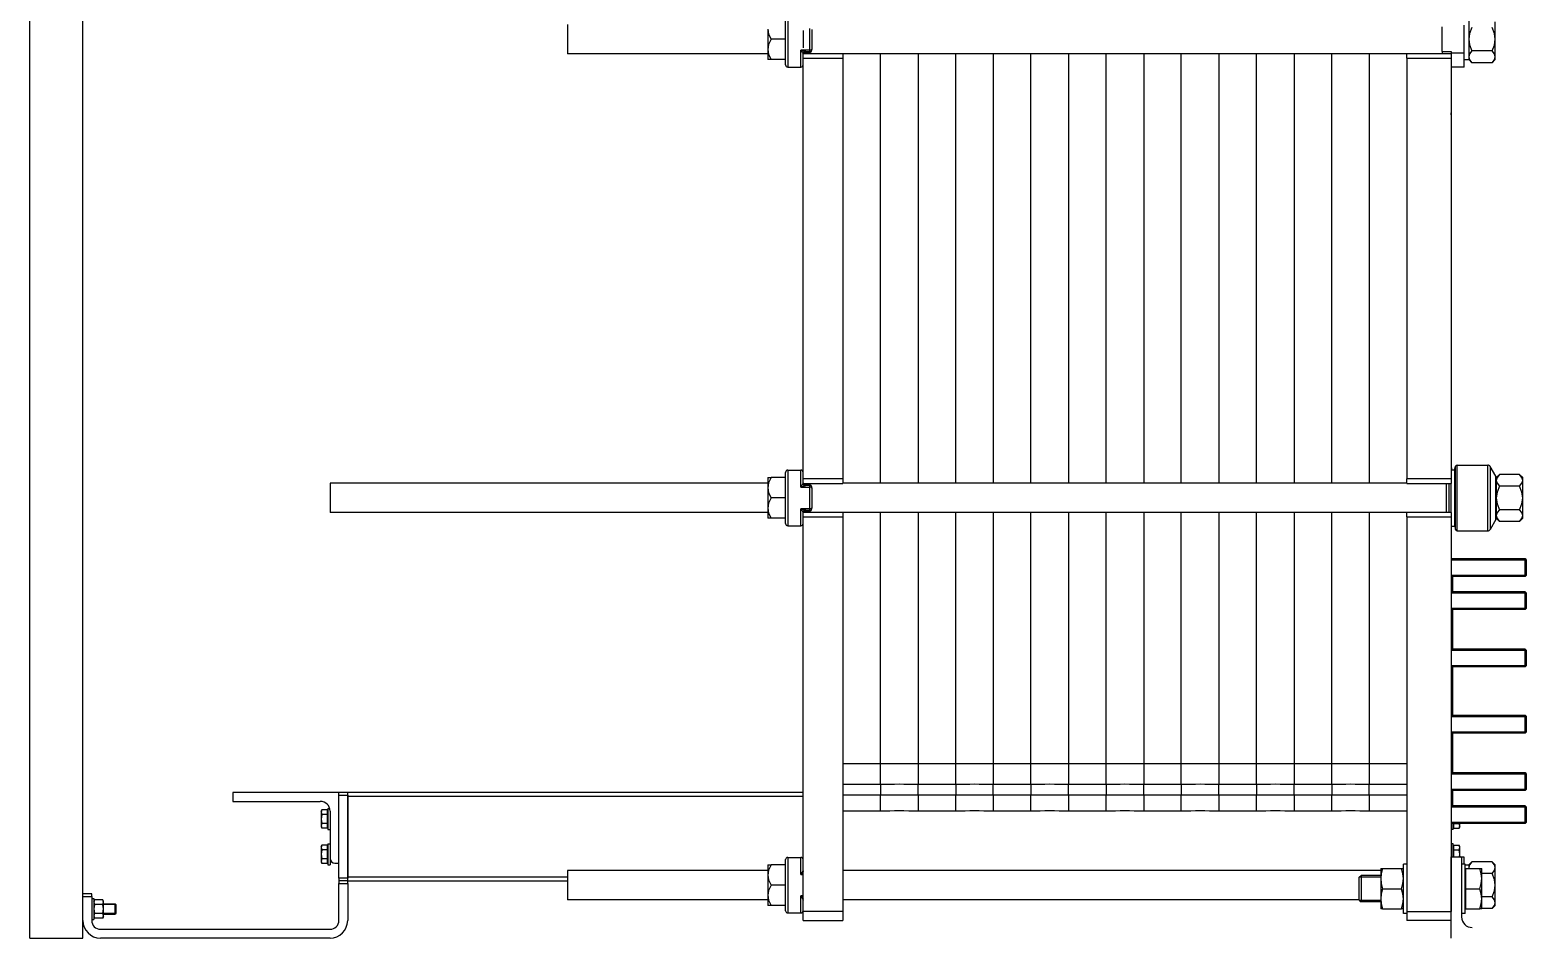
# Model space of a CAD drawing. Extents: x -181672 to 290600, y -29000 to 395522.
# Drawn here: x -168332 to -166637, y 26102 to 27131 of the extents above; entities that cross this region are included whole.
import ezdxf

# ---------------------------------------------------------------- set-up
doc = ezdxf.new("R2010")
doc.units = 0
doc.header["$LTSCALE"] = 10
doc.linetypes.add('XFM7P20PCW$0$CHAIN', pattern=[0.3543, 0.2362, -0.0295, 0.0591, -0.0295])

# ---------------------------------------------------------------- blocks, each defined once
blk = doc.blocks.new('XFM7P20PCW$0$A$C5a31e6e3')
for p, q in [((0, 0), (0, 2057)), ((60, 0), (60, 2057)), ((609, 1035.7), (609, 1002.3)), ((856, 990), (856, 1048)), ((858.5, 1050.5), (858.5, 987.5)), ((1625, 1003.1), (1625, 1034.9)), ((1630, 1042), (1630, 996)), ((1630, 1038.9), (1630, 1019)), ((1660, 1019), (1660, 1038.9)), ((836, 1030.5), (836, 1007.5)), ((856, 1019), (839.6, 1019)), ((883.5, 1006.8), (883.5, 1031.2)), ((886, 1030.2), (886, 1007.8)), ((1600, 1005), (1600, 1033)), ((1630, 1019), (1630, 999.1)), ((1660, 999.1), (1660, 1019)), ((836, 1002.3), (609, 1002.3)), ((836, 1007.5), (836, 996)), ((883.5, 1006.8), (873.5, 1006.8)), ((873.5, 987.5), (873.5, 1006.8)), ((875.8, 1002.7), (876, 1002)), ((876, 997.5), (876, 1002.5)), ((921, 1002.5), (876, 1002.5)), ((878.5, 1005), (883.5, 1005)), ((879, 1004), (879, 1005)), ((879, 1004), (879, 1002.5)), ((879, 1004), (883.5, 1004)), ((883.5, 1005), (883.5, 1006.8)), ((883.5, 1004), (883.5, 1005)), ((883.5, 1002.5), (883.5, 1004)), ((886, 1007.8), (886, 1007.5)), ((921, 1002.5), (921, 997.5)), ((1560, 1002.3), (921, 1002.3)), ((963.6, 515.7), (963.6, 1002.3)), ((1006.2, 1002.3), (1006.2, 515.7)), ((1048.8, 515.7), (1048.8, 1002.3)), ((1091.4, 1002.3), (1091.4, 515.7)), ((1134, 515.7), (1134, 1002.3)), ((1176.6, 1002.3), (1176.6, 515.7)), ((1219.2, 515.7), (1219.2, 1002.3)), ((1261.8, 1002.3), (1261.8, 515.7)), ((1304.4, 515.7), (1304.4, 1002.3)), ((1347, 1002.3), (1347, 515.7)), ((1389.6, 515.7), (1389.6, 1002.3)), ((1432.2, 1002.3), (1432.2, 515.7)), ((1474.8, 515.7), (1474.8, 1002.3)), ((1517.4, 1002.3), (1517.4, 515.7)), ((1560, 997.5), (1560, 1002.5)), ((1610, 1002.5), (1560, 1002.5)), ((1600, 1005), (1610, 1005)), ((1600, 1005), (1600, 1002.5)), ((1610, 1005), (1610, 1003.1)), ((1610, 1003.1), (1610, 1002.5)), ((1625, 1003.1), (1610, 1003.1)), ((1610, 1002.5), (1610, 997.5)), ((1625, 987.2), (1625, 1003.1)), ((1656.4, 1005.7), (1633.6, 1005.7)), ((839.6, 996), (836, 996)), ((856, 996), (839.6, 996)), ((858.5, 987.5), (873.5, 987.5)), ((876, 997.5), (921, 997.5)), ((876, 520.5), (876, 997.5)), ((921, 997.5), (921, 520.5)), ((1560, 997.5), (1610, 997.5)), ((1560, 997.5), (1560, 520.5)), ((1610, 997.5), (1610, 520.5)), ((1625, 987.2), (1610, 987.2)), ((1610.2, 987.2), (1610.2, 935.5)), ((1625, 996), (1630, 996)), ((1630, 999.1), (1630, 996)), ((1630, 996), (1633.6, 992.4)), ((1656.4, 992.4), (1633.6, 992.4)), ((1660, 996), (1656.4, 992.4)), ((1660, 996), (1660, 999.1)), ((1610.2, 935.5), (1610, 935.5)), ((1610.2, 933.5), (1610, 933.5)), ((1610.2, 933.5), (1610.2, 935.5)), ((856, 470), (856, 528)), ((858.5, 530.5), (858.5, 467.5)), ((858.5, 530.5), (873.5, 530.5)), ((873.5, 511.2), (873.5, 530.5)), ((1611, 533), (1610, 533)), ((1610, 531), (1614.3, 531)), ((1611, 531), (1611, 533)), ((1614.3, 531.6), (1615.2, 534.9)), ((1614.3, 466.4), (1614.3, 531.6)), ((1615.2, 463.1), (1615.2, 534.9)), ((1617, 461.8), (1617, 536.2)), ((1617, 536.2), (1651.6, 536.2)), ((1651.6, 461.8), (1651.6, 536.2)), ((1654.4, 534.6), (1654.4, 463.4)), ((1660.8, 523.6), (1654.4, 534.6)), ((1661.2, 522), (1664.8, 525.6)), ((1687.7, 525.6), (1664.8, 525.6)), ((1691.2, 522), (1687.7, 525.6)), ((340.2, 515.7), (340.2, 482.3)), ((836, 515.7), (340.2, 515.7)), ((836, 522), (839.6, 522)), ((836, 522), (836, 510.5)), ((836, 510.5), (836, 487.5)), ((856, 522), (839.6, 522)), ((873.5, 511.2), (883.5, 511.2)), ((876, 516), (875.8, 515.3)), ((876, 515.5), (876, 520.5)), ((921, 520.5), (876, 520.5)), ((876, 515.5), (921, 515.5)), ((883.5, 513), (878.5, 513)), ((879, 515.5), (879, 514)), ((879, 513), (879, 514)), ((883.5, 514), (879, 514)), ((883.5, 514), (883.5, 515.5)), ((883.5, 513), (883.5, 514)), ((883.5, 511.2), (883.5, 513)), ((883.5, 486.8), (883.5, 511.2)), ((886, 510.5), (886, 510.2)), ((886, 510.2), (886, 487.8)), ((921, 520.5), (921, 515.5)), ((1560, 515.7), (921, 515.7)), ((1560, 515.5), (1560, 520.5)), ((1610, 520.5), (1560, 520.5)), ((1560, 515.5), (1610, 515.5)), ((1605, 482.5), (1605, 515.5)), ((1608, 482.5), (1608, 515.5)), ((1610, 520.5), (1610, 515.5)), ((1610, 482.5), (1610, 515.5)), ((1660.8, 474.4), (1660.8, 523.6)), ((1661.2, 522), (1661.2, 518.9)), ((1661.2, 518.9), (1661.2, 499)), ((1687.7, 512.3), (1664.8, 512.3)), ((1691.2, 518.9), (1691.2, 522)), ((1691.2, 499), (1691.2, 518.9)), ((856, 499), (839.6, 499)), ((1661.2, 499), (1661.2, 479.1)), ((1691.2, 479.1), (1691.2, 499)), ((836, 482.3), (340.2, 482.3)), ((836, 487.5), (836, 476)), ((839.6, 476), (836, 476)), ((856, 476), (839.6, 476)), ((883.5, 486.8), (873.5, 486.8)), ((873.5, 467.5), (873.5, 486.8)), ((875.8, 482.7), (876, 482)), ((876, 477.5), (876, 482.5)), ((921, 482.5), (876, 482.5)), ((876, 477.5), (921, 477.5)), ((876, 30), (876, 477.5)), ((878.5, 485), (883.5, 485)), ((879, 484), (879, 485)), ((879, 484), (879, 482.5)), ((879, 484), (883.5, 484)), ((883.5, 485), (883.5, 486.8)), ((883.5, 484), (883.5, 485)), ((883.5, 482.5), (883.5, 484)), ((886, 487.8), (886, 487.5)), ((921, 482.5), (921, 477.5)), ((1560, 482.3), (921, 482.3)), ((921, 477.5), (921, 30)), ((963.6, 197.5), (963.6, 482.3)), ((1006.2, 482.3), (1006.2, 197.5)), ((1048.8, 197.5), (1048.8, 482.3)), ((1091.4, 482.3), (1091.4, 197.5)), ((1134, 197.5), (1134, 482.3)), ((1176.6, 482.3), (1176.6, 197.5)), ((1219.2, 197.5), (1219.2, 482.3)), ((1261.8, 482.3), (1261.8, 197.5)), ((1304.4, 197.5), (1304.4, 482.3)), ((1347, 482.3), (1347, 197.5)), ((1389.6, 197.5), (1389.6, 482.3)), ((1432.2, 482.3), (1432.2, 197.5)), ((1474.8, 197.5), (1474.8, 482.3)), ((1517.4, 482.3), (1517.4, 197.5)), ((1560, 477.5), (1560, 482.5)), ((1610, 482.5), (1560, 482.5)), ((1560, 477.5), (1610, 477.5)), ((1560, 477.5), (1560, 30)), ((1610, 482.5), (1610, 477.5)), ((1610, 477.5), (1610, 30)), ((1661.2, 479.1), (1661.2, 476)), ((1661.2, 476), (1664.8, 472.4)), ((1687.7, 485.7), (1664.8, 485.7)), ((1691.2, 476), (1687.7, 472.4)), ((1691.2, 476), (1691.2, 479.1)), ((858.5, 467.5), (873.5, 467.5)), ((1610, 467), (1614.3, 467)), ((1614.3, 466.4), (1615.2, 463.1)), ((1617, 461.8), (1651.6, 461.8)), ((1660.8, 474.4), (1654.4, 463.4)), ((1687.7, 472.4), (1664.8, 472.4)), ((1694, 430.1), (1610, 430.1)), ((1695, 428.6), (1610, 428.6)), ((1694, 410.1), (1694, 430.1)), ((1695, 429.1), (1694, 430.1)), ((1695, 429.1), (1695, 411.1)), ((1610, 411.6), (1695, 411.6)), ((1694, 410.1), (1610, 410.1)), ((1612, 392.5), (1612, 410.1)), ((1695, 411.1), (1694, 410.1)), ((1694, 392.5), (1610, 392.5)), ((1695, 391), (1610, 391)), ((1694, 372.5), (1694, 392.5)), ((1695, 391.5), (1694, 392.5)), ((1695, 391.5), (1695, 373.5)), ((1610, 374), (1695, 374)), ((1695, 373.5), (1694, 372.5)), ((1694, 372.5), (1610, 372.5)), ((1612, 327.5), (1612, 372.5)), ((1694, 327.5), (1610, 327.5)), ((1695, 326), (1610, 326)), ((1694, 307.5), (1694, 327.5)), ((1695, 326.5), (1694, 327.5)), ((1695, 326.5), (1695, 308.5)), ((1610, 309), (1695, 309)), ((1694, 307.5), (1610, 307.5)), ((1612, 252.5), (1612, 307.5)), ((1695, 308.5), (1694, 307.5)), ((1694, 252.5), (1610, 252.5)), ((1695, 251), (1610, 251)), ((1694, 232.5), (1694, 252.5)), ((1695, 251.5), (1694, 252.5)), ((1695, 251.5), (1695, 233.5)), ((1610, 234), (1695, 234)), ((1694, 232.5), (1610, 232.5)), ((1612, 187.5), (1612, 232.5)), ((1695, 233.5), (1694, 232.5)), ((963.6, 197.5), (921, 197.5)), ((963.6, 174.2), (963.6, 197.5)), ((1006.2, 197.5), (1006.2, 174.2)), ((1048.8, 197.5), (1006.2, 197.5)), ((1048.8, 174.2), (1048.8, 197.5)), ((1091.4, 197.5), (1091.4, 174.2)), ((1134, 197.5), (1091.4, 197.5)), ((1134, 174.2), (1134, 197.5)), ((1176.6, 197.5), (1176.6, 174.2)), ((1219.2, 197.5), (1176.6, 197.5)), ((1219.2, 174.2), (1219.2, 197.5)), ((1261.8, 197.5), (1261.8, 174.2)), ((1304.4, 197.5), (1261.8, 197.5)), ((1304.4, 174.2), (1304.4, 197.5)), ((1347, 197.5), (1347, 174.2)), ((1389.6, 197.5), (1347, 197.5)), ((1389.6, 174.2), (1389.6, 197.5)), ((1432.2, 197.5), (1432.2, 174.2)), ((1474.8, 197.5), (1432.2, 197.5)), ((1474.8, 174.2), (1474.8, 197.5)), ((1517.4, 197.5), (1517.4, 174.2)), ((1560, 197.5), (1517.4, 197.5)), ((1694, 187.5), (1610, 187.5)), ((1694, 167.5), (1694, 187.5)), ((1695, 186.5), (1694, 187.5)), ((1695, 186.5), (1695, 168.5)), ((963.6, 174.2), (921, 174.2)), ((963.6, 174.2), (963.6, 162.2)), ((1006.2, 162.2), (1006.2, 174.2)), ((1048.8, 174.2), (1006.2, 174.2)), ((1048.8, 174.2), (1048.8, 162.2)), ((1091.4, 162.2), (1091.4, 174.2)), ((1134, 174.2), (1091.4, 174.2)), ((1134, 174.2), (1134, 162.2)), ((1176.6, 162.2), (1176.6, 174.2)), ((1219.2, 174.2), (1176.6, 174.2)), ((1219.2, 174.2), (1219.2, 162.2)), ((1261.8, 162.2), (1261.8, 174.2)), ((1304.4, 174.2), (1261.8, 174.2)), ((1304.4, 174.2), (1304.4, 162.2)), ((1347, 162.2), (1347, 174.2)), ((1389.6, 174.2), (1347, 174.2)), ((1389.6, 174.2), (1389.6, 162.2)), ((1432.2, 162.2), (1432.2, 174.2)), ((1474.8, 174.2), (1432.2, 174.2)), ((1474.8, 174.2), (1474.8, 162.2)), ((1517.4, 162.2), (1517.4, 174.2)), ((1560, 174.2), (1517.4, 174.2)), ((1695, 186), (1610, 186)), ((350, 165), (230, 165)), ((230, 165), (230, 155)), ((230, 155), (329, 155)), ((360, 165), (350, 165)), ((350, 85), (350, 165)), ((350, 162), (360, 162)), ((350, 68), (350, 162)), ((360, 164.8), (360, 165)), ((876, 165), (360, 165)), ((360, 162.2), (360, 164.8)), ((360, 162), (360, 162.2)), ((360, 162), (360, 68)), ((360, 161), (876, 161)), ((360, 69), (360, 161)), ((963.6, 162.2), (921, 162.2)), ((963.6, 144), (963.6, 162.2)), ((1006.2, 162.2), (1006.2, 144)), ((1048.8, 162.2), (1006.2, 162.2)), ((1048.8, 144), (1048.8, 162.2)), ((1091.4, 162.2), (1091.4, 144)), ((1134, 162.2), (1091.4, 162.2)), ((1134, 144), (1134, 162.2)), ((1176.6, 162.2), (1176.6, 144)), ((1219.2, 162.2), (1176.6, 162.2)), ((1219.2, 144), (1219.2, 162.2)), ((1261.8, 162.2), (1261.8, 144)), ((1304.4, 162.2), (1261.8, 162.2)), ((1304.4, 144), (1304.4, 162.2)), ((1347, 162.2), (1347, 144)), ((1389.6, 162.2), (1347, 162.2)), ((1389.6, 144), (1389.6, 162.2)), ((1432.2, 162.2), (1432.2, 144)), ((1474.8, 162.2), (1432.2, 162.2)), ((1474.8, 144), (1474.8, 162.2)), ((1517.4, 162.2), (1517.4, 144)), ((1560, 162.2), (1517.4, 162.2)), ((1610, 169), (1695, 169)), ((1694, 167.5), (1610, 167.5)), ((1612, 149.9), (1612, 167.5)), ((1695, 168.5), (1694, 167.5)), ((330.8, 145.4), (330, 142.8)), ((330, 144), (330.8, 145.4)), ((330, 144), (330, 142.8)), ((330, 142.8), (330.8, 140.2)), ((330, 142.8), (330, 135)), ((330.8, 140.2), (330, 135)), ((336.9, 145.4), (330.8, 145.4)), ((336.9, 140.2), (330.8, 140.2)), ((336.9, 145.4), (336.9, 140.2)), ((336.9, 143.3), (337.5, 143.3)), ((336.9, 140.2), (336.9, 129.8)), ((337.5, 147), (337.5, 123)), ((337.5, 147), (339.6, 147)), ((340, 144), (340, 90.5)), ((963.6, 144), (921, 144)), ((1048.8, 144), (1006.2, 144)), ((1134, 144), (1091.4, 144)), ((1219.2, 144), (1176.6, 144)), ((1304.4, 144), (1261.8, 144)), ((1389.6, 144), (1347, 144)), ((1474.8, 144), (1432.2, 144)), ((1560, 144), (1517.4, 144)), ((1694, 149.9), (1610, 149.9)), ((1695, 148.4), (1610, 148.4)), ((1694, 129.9), (1694, 149.9)), ((1695, 148.9), (1694, 149.9)), ((1695, 148.9), (1695, 130.9)), ((330, 135), (330.8, 129.8)), ((330, 135), (330, 127.2)), ((330.8, 129.8), (330, 127.2)), ((330, 127.2), (330.8, 124.6)), ((330, 127.2), (330, 126)), ((330, 126), (330.8, 124.6)), ((336.9, 129.8), (330.8, 129.8)), ((336.9, 124.6), (330.8, 124.6)), ((336.9, 129.8), (336.9, 124.6)), ((336.9, 126.7), (337.5, 126.7)), ((337.5, 123), (340, 123)), ((1610, 131.4), (1695, 131.4)), ((1694, 129.9), (1610, 129.9)), ((1612.5, 123), (1610, 123)), ((1612.5, 123), (1612.5, 129.9)), ((1613.1, 126.7), (1612.5, 126.7)), ((1613.1, 129.8), (1613.1, 129.9)), ((1613.1, 129.8), (1619.2, 129.8)), ((1613.1, 124.6), (1613.1, 129.8)), ((1613.1, 124.6), (1619.2, 124.6)), ((1619.2, 129.8), (1619.2, 129.9)), ((1620, 127.2), (1619.2, 129.8)), ((1619.2, 124.6), (1620, 127.2)), ((1620, 126), (1619.2, 124.6)), ((1620, 127.2), (1620, 129.9)), ((1620, 126), (1620, 127.2)), ((1695, 130.9), (1694, 129.9)), ((330.8, 105.4), (330, 102.8)), ((330, 104), (330.8, 105.4)), ((330, 104), (330, 102.8)), ((330, 102.8), (330.8, 100.2)), ((330, 102.8), (330, 95)), ((336.9, 105.4), (330.8, 105.4)), ((336.9, 105.4), (336.9, 100.2)), ((336.9, 103.3), (337.5, 103.3)), ((337.5, 107), (337.5, 83)), ((337.5, 107), (340, 107)), ((1612.5, 107), (1610, 107)), ((1612.5, 92), (1612.5, 107)), ((1613.1, 103.3), (1612.5, 103.3)), ((1613.1, 105.4), (1619.2, 105.4)), ((1613.1, 100.2), (1613.1, 105.4)), ((1620, 102.8), (1619.2, 105.4)), ((1620, 104), (1619.2, 105.4)), ((1619.2, 100.2), (1620, 102.8)), ((1620, 102.8), (1620, 104)), ((1620, 95), (1620, 102.8)), ((330.8, 100.2), (330, 95)), ((330, 95), (330.8, 89.8)), ((330, 95), (330, 87.2)), ((330.8, 89.8), (330, 87.2)), ((330, 87.2), (330.8, 84.6)), ((330, 87.2), (330, 86)), ((330, 86), (330.8, 84.6)), ((336.9, 100.2), (330.8, 100.2)), ((336.9, 89.8), (330.8, 89.8)), ((336.9, 100.2), (336.9, 89.8)), ((336.9, 89.8), (336.9, 84.6)), ((336.9, 86.7), (337.5, 86.7)), ((340, 90.5), (340, 83)), ((340, 89), (340.2, 89)), ((345.5, 85), (350, 85)), ((856, 31), (856, 89)), ((858.5, 91.5), (858.5, 28.5)), ((858.5, 91.5), (873.5, 91.5)), ((873.5, 72.2), (873.5, 91.5)), ((1610, 92), (1621, 92)), ((1610, 0), (1610, 92)), ((1613.1, 100.2), (1619.2, 100.2)), ((1613.1, 92), (1613.1, 100.2)), ((1620, 95), (1619.2, 100.2)), ((1619.7, 92), (1620, 95)), ((1620, 92), (1620, 95)), ((1625, 91.8), (1621.7, 91.8)), ((1622, 91), (1622, 24)), ((1625, 84), (1625, 91.8)), ((1630, 83), (1633.6, 86.6)), ((1656.4, 86.6), (1633.6, 86.6)), ((1660, 83), (1656.4, 86.6)), ((336.9, 84.6), (330.8, 84.6)), ((337.5, 83), (340, 83)), ((360, 68), (350, 68)), ((350, 68), (350, 65)), ((609, 69), (360, 69)), ((360, 65), (360, 68)), ((609, 76.7), (609, 43.3)), ((836, 76.7), (609, 76.7)), ((836, 83), (839.6, 83)), ((836, 83), (836, 71.5)), ((836, 71.5), (836, 48.5)), ((856, 83), (839.6, 83)), ((873.5, 72.2), (876, 73.3)), ((873.5, 72.2), (876, 72.2)), ((876, 77), (875.8, 76.3)), ((1530.4, 76.7), (921, 76.7)), ((1506, 68.9), (1508.1, 71)), ((1506, 43.1), (1506, 68.9)), ((1530.4, 68.9), (1506, 68.9)), ((1508.1, 71), (1508.1, 41)), ((1530.4, 71), (1508.1, 71)), ((1530.4, 79), (1530.4, 67.5)), ((1530.4, 79), (1532.5, 79)), ((1532.5, 79), (1553.9, 79)), ((1553.9, 79), (1556, 79)), ((1556, 28), (1556, 84)), ((1560, 84), (1556, 84)), ((1626, 84), (1622, 84)), ((1626, 28), (1626, 84)), ((1626, 83), (1630, 83)), ((1626.8, 77.4), (1626, 77.4)), ((1626.8, 79), (1642.6, 79)), ((1626.8, 56), (1626.8, 79)), ((1630, 83), (1630, 79)), ((1630, 83), (1630, 79.9)), ((1630, 79.9), (1630.1, 79)), ((1630, 79.9), (1630, 79)), ((1642.6, 79), (1644.7, 79)), ((1644.7, 67.5), (1644.7, 79)), ((1656.4, 73.3), (1644.7, 73.3)), ((1660, 79.9), (1660, 83)), ((1660, 60), (1660, 79.9)), ((350, 65), (350, 62)), ((360, 65), (350, 65)), ((350, 62), (360, 62)), ((350, 20), (350, 62)), ((360, 62), (360, 65)), ((360, 65), (609, 65)), ((360, 62), (360, 20)), ((856, 60), (839.6, 60)), ((1530.4, 67.5), (1530.4, 44.5)), ((1532.5, 56), (1553.9, 56)), ((1626.8, 56), (1642.6, 56)), ((1626.8, 33), (1626.8, 56)), ((1644.7, 44.5), (1644.7, 67.5)), ((1660, 40.1), (1660, 60)), ((70, 50), (60, 50)), ((60, 47), (70, 47)), ((70, 47), (70, 50)), ((70, 47), (70, 20)), ((70, 45), (72.5, 45)), ((72.5, 45), (72.5, 21)), ((73.3, 43.4), (72.5, 40.8)), ((72.5, 42), (73.3, 43.4)), ((72.5, 40.8), (73.3, 38.2)), ((73.3, 38.2), (72.5, 33)), ((82.5, 43.4), (73.3, 43.4)), ((82.5, 38.2), (73.3, 38.2)), ((83.3, 40.8), (82.5, 43.4)), ((83.3, 42), (82.5, 43.4)), ((82.5, 38.2), (83.3, 40.8)), ((83.3, 33), (82.5, 38.2)), ((83.3, 40.8), (83.3, 42)), ((83.3, 33), (83.3, 40.8)), ((83.3, 39), (96.4, 39)), ((97.5, 38), (83.3, 38)), ((96.4, 27), (96.4, 39)), ((97.5, 37.9), (96.4, 39)), ((97.5, 37.9), (97.5, 28.1)), ((836, 43.3), (609, 43.3)), ((836, 48.5), (836, 37)), ((839.6, 37), (836, 37)), ((856, 37), (839.6, 37)), ((876, 46.7), (873.5, 47.8)), ((876, 47.8), (873.5, 47.8)), ((873.5, 28.5), (873.5, 47.8)), ((875.8, 43.7), (876, 43)), ((1506, 43.3), (921, 43.3)), ((1506, 43.1), (1508.1, 41)), ((1506, 43.1), (1530.4, 43.1)), ((1530.4, 41), (1508.1, 41)), ((1530.4, 44.5), (1530.4, 33)), ((1626.8, 34.6), (1626, 34.6)), ((1656.4, 46.7), (1644.7, 46.7)), ((1644.7, 33), (1644.7, 44.5)), ((1660, 37), (1656.4, 33.4)), ((1660, 37), (1660, 40.1)), ((70, 21), (72.5, 21)), ((72.5, 33), (73.3, 27.8)), ((73.3, 27.8), (72.5, 25.2)), ((72.5, 25.2), (73.3, 22.6)), ((72.5, 24), (73.3, 22.6)), ((82.5, 27.8), (73.3, 27.8)), ((82.5, 22.6), (73.3, 22.6)), ((82.5, 27.8), (83.3, 33)), ((83.3, 25.2), (82.5, 27.8)), ((82.5, 22.6), (83.3, 25.2)), ((83.3, 24), (82.5, 22.6)), ((83.3, 25.2), (83.3, 33)), ((83.3, 28.1), (97.5, 28.1)), ((83.3, 27), (96.4, 27)), ((83.3, 24), (83.3, 25.2)), ((97.5, 28.1), (96.4, 27)), ((858.5, 28.5), (873.5, 28.5)), ((876, 20), (876, 30)), ((921, 30), (876, 30)), ((876, 20), (921, 20)), ((921, 30), (921, 20)), ((1532.5, 33), (1530.4, 33)), ((1532.5, 33), (1553.9, 33)), ((1556, 33), (1553.9, 33)), ((1560, 28), (1556, 28)), ((1560, 30), (1610, 30)), ((1560, 30), (1560, 20)), ((1610, 20), (1560, 20)), ((1626, 28), (1622, 28)), ((1626.8, 33), (1642.6, 33)), ((1644.7, 33), (1642.6, 33)), ((1656.4, 33.4), (1644.7, 33.4)), ((0, 0), (60, 0)), ((80, 10), (340, 10)), ((340, 0), (80, 0))]:
    blk.add_line(p, q)
at = {"linetype": 'XFM7P20PCW$0$CHAIN', "ltscale": 0.645154}
blk.add_line((876, 1029), (876, 1009), dxfattribs=at)
at = {"flags": 128}
for points in [[(836, 1030.5), (836.9, 1024.9), (839.6, 1019)], [(839.6, 1019), (836.9, 1013.1), (836, 1007.5)], [(1633.6, 1032.3), (1630.9, 1025.5), (1630, 1019)], [(1630, 1019), (1630.9, 1012.5), (1633.6, 1005.7)], [(1660, 1019), (1659.1, 1025.6), (1656.4, 1032.3)], [(1656.4, 1005.7), (1659.1, 1012.4), (1660, 1019)], [(836, 1007.5), (836.9, 1001.9), (839.6, 996)], [(878.5, 1005), (876.3, 1005.6), (873.5, 1006.8)], [(873.5, 1006.8), (874.8, 1004.3), (875.8, 1002.7)], [(883.5, 1004), (885.2, 1004.9), (886, 1007.2)], [(1633.6, 1005.7), (1630.9, 1002.3), (1630, 999.1)], [(1660, 999.1), (1659.1, 1002.4), (1656.4, 1005.7)], [(1630, 999.1), (1630.9, 995.8), (1633.6, 992.4)], [(1656.4, 992.4), (1659.1, 995.8), (1660, 999.1)], [(1664.8, 525.6), (1662.1, 522.2), (1661.2, 518.9)], [(1691.2, 518.9), (1690.3, 522.2), (1687.7, 525.6)], [(839.6, 522), (836.9, 516.1), (836, 510.5)], [(836, 510.5), (836.9, 504.9), (839.6, 499)], [(875.8, 515.3), (874.8, 513.7), (873.5, 511.2)], [(873.5, 511.2), (876.3, 512.4), (878.5, 513)], [(886, 510.8), (885.2, 513.1), (883.5, 514)], [(1661.2, 518.9), (1662.1, 515.7), (1664.8, 512.3)], [(1664.8, 512.3), (1662.1, 505.5), (1661.2, 499)], [(1687.7, 512.3), (1690.3, 515.6), (1691.2, 518.9)], [(1691.2, 499), (1690.3, 505.6), (1687.7, 512.3)], [(839.6, 499), (836.9, 493.1), (836, 487.5)], [(1661.2, 499), (1662.1, 492.5), (1664.8, 485.7)], [(1687.7, 485.7), (1690.3, 492.4), (1691.2, 499)], [(836, 487.5), (836.9, 481.9), (839.6, 476)], [(878.5, 485), (876.3, 485.6), (873.5, 486.8)], [(873.5, 486.8), (874.8, 484.3), (875.8, 482.7)], [(883.5, 484), (885.2, 484.9), (886, 487.2)], [(1664.8, 485.7), (1662.1, 482.3), (1661.2, 479.1)], [(1661.2, 479.1), (1662.1, 475.8), (1664.8, 472.4)], [(1691.2, 479.1), (1690.3, 482.4), (1687.7, 485.7)], [(1687.7, 472.4), (1690.3, 475.8), (1691.2, 479.1)], [(1633.6, 86.6), (1630.9, 83.2), (1630, 79.9)], [(1660, 79.9), (1659.1, 83.2), (1656.4, 86.6)], [(839.6, 83), (836.9, 77.1), (836, 71.5)], [(836, 71.5), (836.9, 65.9), (839.6, 60)], [(875.8, 76.3), (874.8, 74.7), (873.5, 72.2)], [(1532.5, 79), (1530.9, 73), (1530.4, 67.5)], [(1556, 67.5), (1555.5, 73), (1553.9, 79)], [(1644.7, 67.5), (1644.2, 73), (1642.6, 79)], [(1656.4, 73.3), (1659.1, 76.6), (1660, 79.9)], [(1660, 60), (1659.1, 66.6), (1656.4, 73.3)], [(839.6, 60), (836.9, 54.1), (836, 48.5)], [(1530.4, 67.5), (1530.9, 62), (1532.5, 56)], [(1532.5, 56), (1530.9, 50), (1530.4, 44.5)], [(1553.9, 56), (1555.5, 62), (1556, 67.5)], [(1556, 44.5), (1555.5, 50), (1553.9, 56)], [(1642.6, 56), (1644.2, 62), (1644.7, 67.5)], [(1644.7, 44.5), (1644.2, 50), (1642.6, 56)], [(1656.4, 46.7), (1659.1, 53.4), (1660, 60)], [(836, 48.5), (836.9, 42.9), (839.6, 37)], [(873.5, 47.8), (874.8, 45.3), (875.8, 43.7)], [(1530.4, 44.5), (1530.9, 39), (1532.5, 33)], [(1553.9, 33), (1555.5, 39), (1556, 44.5)], [(1642.6, 33), (1644.2, 39), (1644.7, 44.5)], [(1660, 40.1), (1659.1, 43.4), (1656.4, 46.7)], [(1656.4, 33.4), (1659.1, 36.8), (1660, 40.1)]]:
    blk.add_lwpolyline(points, dxfattribs=at)
for centre, radius, start, end in [((879, 1002), 3, 90, 170.4059), ((883.5, 1007.5), 2.5, 270, 0), ((858.5, 990), 2.5, 180, 270), ((873.5, 990), 2.5, 270, 0), ((858.5, 528), 2.5, 90, 180), ((873.5, 528), 2.5, 0, 90), ((1617, 534.4), 1.89, 90, 165), ((1651.6, 533), 3.25, 30, 90), ((879, 516), 3, 189.5941, 270), ((883.5, 510.5), 2.5, 0, 90), ((1658, 522), 3.25, 0, 30), ((879, 482), 3, 90, 170.4059), ((883.5, 487.5), 2.5, 270, 0), ((1658, 476), 3.25, 330, 0), ((858.5, 470), 2.5, 180, 270), ((873.5, 470), 2.5, 270, 0), ((1617, 463.6), 1.89, 195, 270), ((1651.6, 465), 3.25, 270, 330), ((329, 144), 11, 0, 90), ((984.9, -1855.9), 2000, 89.3898, 90.6102), ((1070.1, -1855.9), 2000, 89.3898, 90.6102), ((1155.3, -1855.9), 2000, 89.3898, 90.6102), ((1240.5, -1855.9), 2000, 89.3898, 90.6102), ((1325.7, -1855.9), 2000, 89.3898, 90.6102), ((1410.9, -1855.9), 2000, 89.3898, 90.6102), ((1496.1, -1855.9), 2000, 89.3898, 90.6102), ((345.5, 90.5), 5.5, 180, 270), ((858.5, 89), 2.5, 90, 180), ((873.5, 89), 2.5, 0, 90), ((1621, 91), 1, 0, 90), ((80, 20), 20, 180, 270), ((80, 20), 10, 180, 270), ((340, 20), 20, 270, 0), ((340, 20), 10, 270, 0), ((858.5, 31), 2.5, 180, 270), ((873.5, 31), 2.5, 270, 0), ((1634, 24), 12, 180, 270)]:
    blk.add_arc(centre, radius, start, end)
for centre, major_axis, ratio, start_param, end_param in [((878.5, 1002), (0, 3), 0.932153, 0, 1.340829), ((879, 1001.6), (3, 0), 0.791667, 1.570796, 2.745339), ((883.5, 1007.8), (2.5, 0), 0.385965, 4.712389, 6.283185), ((878.5, 516), (0, -3), 0.932153, 4.942356, 6.283185), ((879, 516.4), (3, 0), 0.791667, 3.537846, 4.712389), ((883.5, 510.2), (2.5, 0), 0.385965, 0, 1.570796), ((878.5, 482), (0, 3), 0.932153, 0, 1.340829), ((879, 481.6), (3, 0), 0.791667, 1.570796, 2.745339), ((883.5, 487.8), (2.5, 0), 0.385965, 4.712389, 6.283185), ((984.9, -491.1), (2000, 0), 0.344328, 1.560146, 1.581447), ((1070.1, -491.1), (2000, 0), 0.344328, 1.560146, 1.581447), ((1155.3, -491.1), (2000, 0), 0.344328, 1.560146, 1.581447), ((1240.5, -491.1), (2000, 0), 0.344328, 1.560146, 1.581447), ((1325.7, -491.1), (2000, 0), 0.344328, 1.560146, 1.581447), ((1410.9, -491.1), (2000, 0), 0.344328, 1.560146, 1.581447), ((1496.1, -491.1), (2000, 0), 0.344328, 1.560146, 1.581447), ((984.9, -1057), (2000, 0), 0.615661, 1.560146, 1.581447), ((1070.1, -1057), (2000, 0), 0.615661, 1.560146, 1.581447), ((1155.3, -1057), (2000, 0), 0.615661, 1.560146, 1.581447), ((1240.5, -1057), (2000, 0), 0.615661, 1.560146, 1.581447), ((1325.7, -1057), (2000, 0), 0.615661, 1.560146, 1.581447), ((1410.9, -1057), (2000, 0), 0.615661, 1.560146, 1.581447), ((1496.1, -1057), (2000, 0), 0.615661, 1.560146, 1.581447), ((984.9, -1413.8), (2000, 0), 0.788011, 1.560146, 1.581447), ((1070.1, -1413.8), (2000, 0), 0.788011, 1.560146, 1.581447), ((1155.3, -1413.8), (2000, 0), 0.788011, 1.560146, 1.581447), ((1240.5, -1413.8), (2000, 0), 0.788011, 1.560146, 1.581447), ((1325.7, -1413.8), (2000, 0), 0.788011, 1.560146, 1.581447), ((1410.9, -1413.8), (2000, 0), 0.788011, 1.560146, 1.581447), ((1496.1, -1413.8), (2000, 0), 0.788011, 1.560146, 1.581447), ((878.5, 77), (0, -3), 0.932153, 4.942356, 5.183464), ((878.5, 43), (0, -3), 0.932153, 4.241314, 4.482422)]:
    blk.add_ellipse(centre, major_axis=major_axis, ratio=ratio, start_param=start_param, end_param=end_param)
blk = doc.blocks.new('XFM7P20PCW')
blk.add_blockref('XFM7P20PCW$0$A$C5a31e6e3', (-168331.92414, 26101.77408))

msp = doc.modelspace()

# ---------------------------------------------------------------- block references
msp.add_blockref('XFM7P20PCW', (0, 0))

doc.saveas('drawing.dxf')
